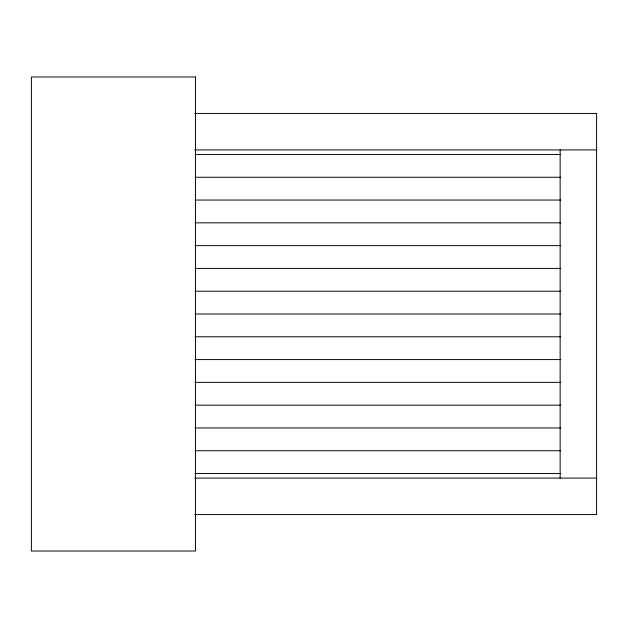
<?xml version="1.0" encoding="UTF-8"?>
<svg xmlns="http://www.w3.org/2000/svg" width="628" height="628" viewBox="0 0 628 628"><rect width="100%" height="100%" fill="white"/><g stroke="black" fill="none" stroke-linecap="round" stroke-linejoin="round"><path stroke-width="0.94" d="M194.649 113.448L596.6 113.448L596.6 514.552L194.649 514.552M194.649 149.911L596.6 149.911M194.963 154.464L560.804 154.464M194.963 177.261L560.804 177.261M194.963 200.049L560.804 200.049M194.963 222.838L560.804 222.838M194.963 245.626L560.804 245.626M194.963 268.423L560.804 268.423M194.963 291.211L560.804 291.211M194.963 314L560.804 314M194.963 336.789L560.804 336.789M194.963 359.577L560.804 359.577M194.963 382.374L560.804 382.374M194.963 405.162L560.804 405.162M194.963 427.951L560.804 427.951M194.963 450.739L560.804 450.739M194.963 473.536L560.804 473.536M194.649 478.089L596.6 478.089M560.137 149.911L560.137 478.089M195.489 76.977L31.4 76.977L31.4 551.023L195.489 551.023L195.489 76.977"/></g></svg>
